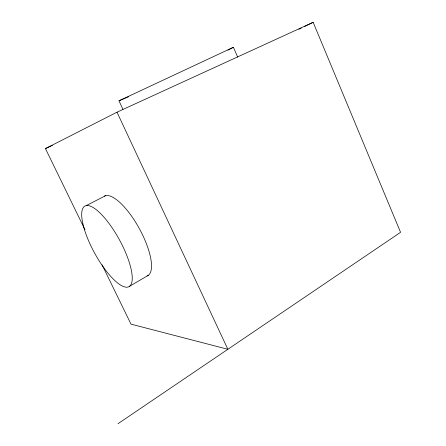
<?xml version="1.0" encoding="UTF-8"?>
<svg xmlns="http://www.w3.org/2000/svg" width="446" height="446" viewBox="0 0 446 446"><rect width="100%" height="100%" fill="white"/><g stroke="black" fill="none" stroke-linecap="round" stroke-linejoin="round"><path stroke-width="0.67" d="M118 423.7L400.564 232.321L313.159 22.3L116.991 112.186L45.436 148.596L85.019 229.813M129.485 286.332L148.295 275.321M227.895 50.158L233.397 47.276L237.701 57.155M86.262 205.595L105.696 195.632M298.82 29.291L301.312 28.076M304.428 26.554L313.159 22.3M122.923 109.281L118.976 100.813L233.397 47.276M45.436 148.596L52.388 145.396M118.976 100.813L128.526 96.76M102.067 264.796L130.99 324.142L227.873 349.285L116.991 112.186M104.425 196.067A45.314 15.203 61.3 0 1 139.988 229.807A45.314 15.203 61.3 0 1 147.124 275.946M82.939 224.026A45.921 14.082 61.3 0 0 125.766 287.14A45.921 14.082 61.3 0 0 112.186 227.895A45.921 14.082 61.3 0 0 82.939 224.026"/></g></svg>
